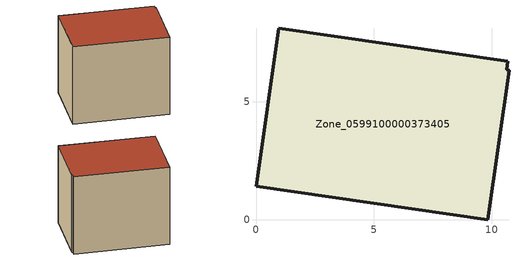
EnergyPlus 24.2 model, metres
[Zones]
Zone_0599100000373405
 floor ground (C_G): 0.96,8.1 10.68,6.71 10.63,6.35 10.73,6.33 9.83,0 0,1.41 z0.77
 wall outside (C_F): 0,1.41 9.83,0 10.73,6.33 10.63,6.35 10.68,6.71 0.96,8.1 0,1.41 z0.77:9.53
 roof outside (C_R): 10.68,6.71 0.96,8.1 0,1.41 9.83,0 10.73,6.33 10.63,6.35 z9.53
[BUILDING]
Pand.0599100000373405: North Axis=0; Terrain=City; Loads Convergence Tolerance Value=0.04; Temperature Convergence Tolerance Value=0.4; Solar Distribution=FullExterior; Maximum Number of Warmup Days=25; Minimum Number of Warmup Days=1
[Site:Location]
Rotterdam.The.Hague.AP_ZH_NLD Design_Conditions: Latitude=51.96; Longitude=4.45; Time Zone=1; Elevation=-4.5
[SITE:GROUNDTEMPERATURE:BUILDINGSURFACE]
18, 18, 18, 18, 18, 18, 18, 18, 18, 18, 18, 18
[MATERIAL] Thermal Absorptance=0.9; Solar Absorptance=0.7; Visible Absorptance=0.7
Name | Roughness | Thickness | Conductivity | Density | Specific Heat
G.TI.1992-2005 | MediumSmooth | 0.15 | 0.06 | 540 | 1210
F.TI.1992-2005 | Rough | 0.3 | 0.12 | 1920 | 840
R.TI.1992-2005 | MediumRough | 0.2 | 0.08 | 1500 | 1000
[CONSTRUCTION]
C_G: G.TI.1992-2005
C_F: F.TI.1992-2005
C_R: R.TI.1992-2005
[ZONE]
Zone_0599100000373405: Type=1; Multiplier=1; Ceiling Height=Autocalculate; Volume=Autocalculate; Floor Area=autocalculate; Part of Total Floor Area=Yes
[ZONEINFILTRATION:DESIGNFLOWRATE]
Infil_Zone_0599100000373405: Zone or ZoneList or Space or SpaceList=Zone_0599100000373405; Schedule=AlwaysOn; Design Flow Rate Calculation Method=Flow/Area; Flow Rate per Floor Area=0.0015; Constant Term Coefficient=1; Temperature Term Coefficient=0; Velocity Term Coefficient=0; Velocity Squared Term Coefficient=0
[HVACTEMPLATE:ZONE:IDEALLOADSAIRSYSTEM]
Zone_0599100000373405: Maximum Heating Supply Air Temperature=50; Minimum Cooling Supply Air Temperature=13; Maximum Heating Supply Air Humidity Ratio=0.0156; Minimum Cooling Supply Air Humidity Ratio=0.0077; Heating Limit=NoLimit; Cooling Limit=NoLimit; Dehumidification Control Type=ConstantSensibleHeatRatio; Cooling Sensible Heat Ratio=0.7; Dehumidification Setpoint=60; Humidification Control Type=None; Humidification Setpoint=30; Outdoor Air Method=None; Outdoor Air Flow Rate per Person=0.00944; Outdoor Air Flow Rate per Zone Floor Area=0; Outdoor Air Flow Rate per Zone=0; Demand Controlled Ventilation Type=None; Outdoor Air Economizer Type=NoEconomizer; Heat Recovery Type=None; Sensible Heat Recovery Effectiveness=0.7; Latent Heat Recovery Effectiveness=0.65
[ZONECONTROL:THERMOSTAT]
ThermostatControl_Zone_0599100000373405: Zone or ZoneList=Zone_0599100000373405; Control Type Schedule=DualSetpointControlType; Control 1=Thermostat_Zone_0599100000373405; Temperature Difference Between Cutout And Setpoint=0
[THERMOSTATSETPOINT:DUALSETPOINT]
Thermostat_Zone_0599100000373405: Heating Setpoint Temperature Schedule=HeatingSetpoint_Zone_0599100000373405; Cooling Setpoint Temperature Schedule=CoolingSetpoint_Zone_0599100000373405
[SCHEDULE:COMPACT]
HeatingSetpoint_Zone_0599100000373405: Through: 12/31, For: AllDays, Until: 24:00, 21
CoolingSetpoint_Zone_0599100000373405: Through: 12/31, For: AllDays, Until: 24:00, 24
DualSetpointControlType: Through: 12/31, For: AllDays, Until: 24:00, 4
AlwaysOn: Through: 12/31, For: AllDays, Until: 24:00, 1
